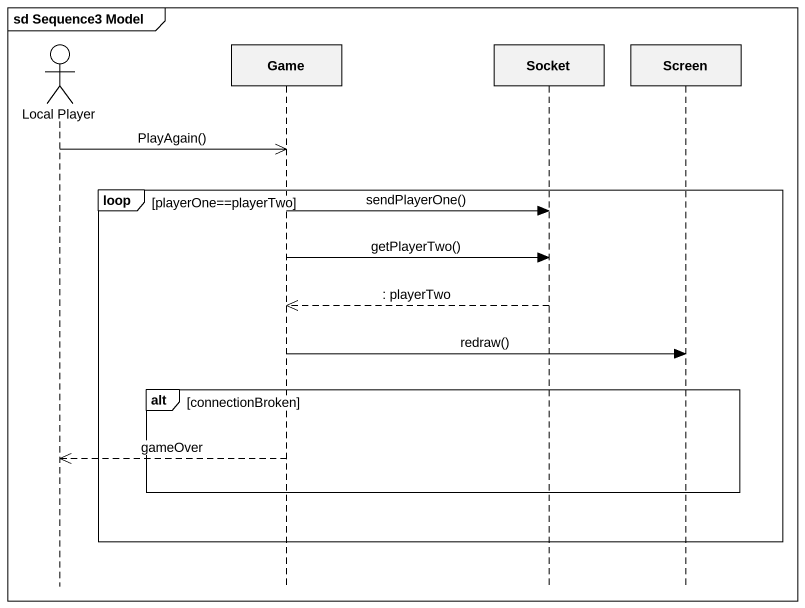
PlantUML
@startuml
mainframe sd Sequence3 Model
hide footbox
actor "Local Player" as Local_Player
participant Game
participant Socket
participant Screen

Local_Player ->> Game : PlayAgain()
loop playerOne==playerTwo
  Game -> Socket : sendPlayerOne()
  Game -> Socket : getPlayerTwo()
  Socket -->> Game : : playerTwo
  Game -> Screen : redraw()
  alt connectionBroken
    Game -->> Local_Player : gameOver
  end
end
@enduml
